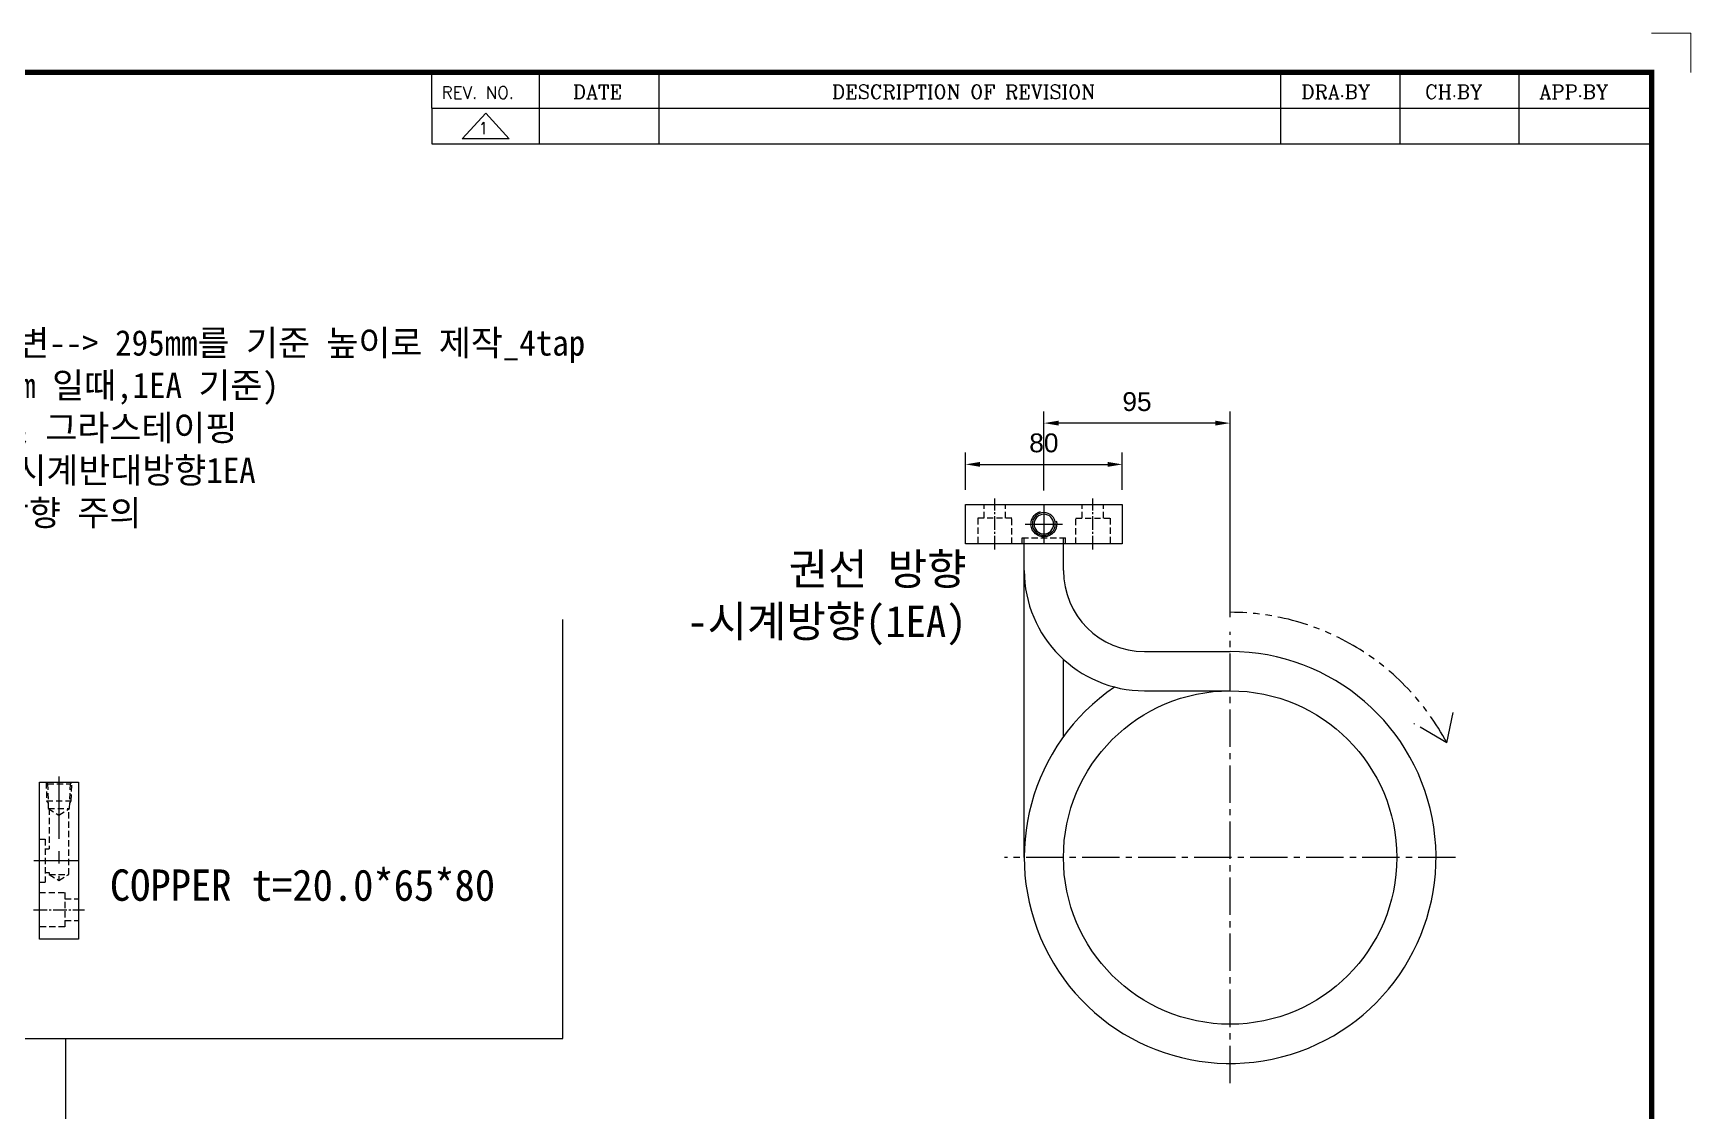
# Model space of a CAD drawing. Header units: inches. Extents: x 1896 to 3574, y -9 to 1157.
# Drawn here: x 2729 to 3574, y 607 to 1157 of the extents above; entities that cross this region are included whole.
import ezdxf
from ezdxf.enums import TextEntityAlignment as Align

# ---------------------------------------------------------------- set-up
doc = ezdxf.new("R2010")
doc.units = ezdxf.units.IN
doc.header["$MEASUREMENT"] = 0
for name, pattern in [('CENTER', [50.8, 31.75, -6.35, 6.35, -6.35]), ('CENTER1', [10, 7, -1, 1, -1]), ('CENTER2', [28.575, 19.05, -3.175, 3.175, -3.175]), ('HIDDEN2', [4.7625, 3.175, -1.5875]), ('PHANTOM2', [31.75, 15.875, -3.175, 3.175, -3.175, 3.175, -3.175])]:
    doc.linetypes.add(name, pattern=pattern)
for name, color, linetype in [('CENTER', 1, 'CENTER'), ('FORMAT-1', 7, 'Continuous'), ('THIN', 3, 'Continuous')]:
    doc.layers.add(name, color=color, linetype=linetype)
doc.styles.add('HAN', font='')
doc.styles.add('RC', font='ROMANC.SHX')
doc.styles.get("Standard").update_dxf_attribs({"font": 'arial.ttf'})
doc.styles.get('HAN').set_extended_font_data('GulimChe')
doc.dimstyles.new('PS-3', dxfattribs={"dimscale": 3, "dimtxt": 3.2, "dimasz": 2.5, "dimexe": 2, "dimexo": 2.5, "dimgap": 2, "dimtad": 1, "dimtoh": 1, "dimrnd": 0.05, "dimzin": 12, "dimdsep": 46, "dimtxsty": 'Standard', "dimcen": 0, "dimclrt": 2, "dimazin": 3, "dimtfac": 1, "dimtofl": 0, "dimtmove": 0, "dimatfit": 3, "dimfxl": 0, "dimtolj": 1, "dimtzin": 0, "dimarcsym": 0})

# ---------------------------------------------------------------- blocks, each defined once
blk = doc.blocks.new('re3')
at = {"color": 180}
for p, q in [((0, 0), (0, -4.55)), ((6.87, -0.64), (3.86, -3.91)), ((6.87, -0.64), (9.88, -3.91)), ((13.74, -4.55), (13.74, 0)), ((28.97, -4.55), (28.97, 0)), ((108.25, -4.55), (108.25, 0)), ((123.49, -4.55), (123.49, 0)), ((138.64, -4.55), (138.64, 0)), ((9.88, -3.91), (3.86, -3.91)), ((0, -4.55), (155.53, -4.55))]:
    blk.add_line(p, q, dxfattribs=at)
at = {"color": 2, "style": 'RC', "oblique": 15}
blk.add_attdef('REV.NO', text='', height=1.56, dxfattribs=at).set_placement((6.59, -2.56), align=Align.MIDDLE_CENTER)
blk.add_attdef('-1', text='', height=1.56, dxfattribs=at).set_placement((9.37, -1.66), align=Align.MIDDLE_LEFT)
at = {"color": 2, "style": 'HAN'}
for tag, p in [('REV.-DATE', (21.36, -2.28)), ('DRA.BY', (115.87, -2.28)), ('CH.BY', (131.07, -2.28)), ('APP.BY', (147.09, -2.28))]:
    blk.add_attdef(tag, text='', height=2.5, dxfattribs=at).set_placement(p, align=Align.MIDDLE_CENTER)
blk.add_attdef('DESCRIPTION-OF-REVISION', text='', height=2.5, dxfattribs=at).set_placement((31.61, -2.28), align=Align.MIDDLE_LEFT)
blk = doc.blocks.new('format-3')
at = {"color": 3, "lineweight": 9}
for p in [(414.5, 291.3), (419.5, 286.3)]:
    blk.add_line(p, (419.5, 291.3), dxfattribs=at)
at = {"color": 180}
for p, q in [((258.97, 281.75), (258.97, 286.3)), ((272.71, 281.75), (272.71, 286.3)), ((287.94, 281.75), (287.94, 286.3)), ((367.22, 281.75), (367.22, 286.3)), ((382.45, 281.75), (382.45, 286.3)), ((397.61, 281.75), (397.61, 286.3)), ((258.97, 281.75), (414.5, 281.75))]:
    blk.add_line(p, q, dxfattribs=at)
at = {"layer": 'FORMAT-1', "const_width": 0.7}
blk.add_lwpolyline([(13, 5), (13, 286.3), (414.5, 286.3), (414.5, 5)], close=True, dxfattribs=at)
at = {"color": 2, "style": 'RC'}
for s, height, p in [('REV. NO.', 1.56, (260.23, 282.95)), ('DATE', 1.788, (276.95, 282.94)), ('DESCRIPTION OF REVISION', 1.7875, (309.98, 282.94)), ('DRA.BY', 1.788, (369.83, 282.94)), ('CH.BY', 1.788, (385.59, 282.94)), ('APP.BY', 1.788, (400.18, 282.94))]:
    blk.add_text(s, height=height, dxfattribs=at).set_placement(p)
at = {"style": 'HAN'}
for tag, height, p in [('MODEL-NAME', 3, (386.1, 31.53)), ('SCALE', 2.7, (320.81, 26.29)), ('PART-NAME', 3, (386.1, 26.29)), ('PART-NO', 3, (386.1, 21.01)), ('DRA-BY', 3, (260.72, 19.44)), ('CH-BY', 3, (277.21, 19.44)), ('APP-BY', 3, (293.7, 19.44)), ('관련업체', 3, (333.52, 9.26)), ('DRA-DATE', 2.5, (260.72, 7.47)), ('CH-DATE', 2.5, (277.21, 7.47)), ('APP-DATE', 2.5, (293.7, 7.47))]:
    blk.add_attdef(tag, text='', height=height, dxfattribs=at).set_placement(p, align=Align.MIDDLE_CENTER)
blk = doc.blocks.new('q233exwe4rtcdr')
at = {"color": 2, "linetype": 'HIDDEN2'}
for p, q in [((108200.96, -44277.24), (108193.96, -44277.24)), ((108200.96, -44288.24), (108193.96, -44288.24)), ((108213.96, -44296.74, 0), (108210.96, -44296.74, 0)), ((108210.96, -44296.74, 0), (108210.96, -44318.74, 0)), ((108213.96, -44318.74, 0), (108210.96, -44318.74, 0)), ((108200.96, -44327.24), (108193.96, -44327.24)), ((108200.96, -44338.24), (108193.96, -44338.24))]:
    blk.add_line(p, q, dxfattribs=at)
at = {"color": 3}
blk.add_lwpolyline([(108193.96, -44347.74), (108213.96, -44347.74), (108213.96, -44267.74), (108193.96, -44267.74)], close=True, dxfattribs=at)
at = {"color": 2, "linetype": 'HIDDEN2'}
for points in [[(108213.96, -44291.49), (108200.96, -44291.49), (108200.96, -44273.99), (108213.96, -44273.99)], [(108213.96, -44323.99), (108200.96, -44323.99), (108200.96, -44341.49), (108213.96, -44341.49)]]:
    blk.add_lwpolyline(points, dxfattribs=at)
blk.add_circle((108203.96, -44307.74), 5.85)
at = {"color": 3}
blk.add_circle((108203.96, -44307.74), 5, dxfattribs=at)
at = {"layer": 'CENTER', "linetype": 'CENTER1'}
for p, q in [((108216.96, -44282.74), (108190.96, -44282.74)), ((108216.96, -44332.74), (108190.96, -44332.74))]:
    blk.add_line(p, q, dxfattribs=at)
at = {"layer": 'CENTER'}
for p, q in [((108203.96, -44298.16), (108203.96, -44317.32)), ((108194.38, -44307.74), (108213.53, -44307.74))]:
    blk.add_line(p, q, dxfattribs=at)
at = {"layer": 'THIN'}
blk.add_arc((108203.96, -44307.74), 6.58, 255, 165, dxfattribs=at)
blk = doc.blocks.new('*D172')
at = {"color": 0, "lineweight": -2}
for p, q in [((3204.36, 923.82), (3204.36, 942.75)), ((3284.36, 923.82), (3284.36, 942.75)), ((3211.86, 936.75), (3276.86, 936.75))]:
    blk.add_line(p, q, dxfattribs=at)
at = {"color": 0}
for points in [[(3211.86, 938), (3211.86, 935.5), (3204.36, 936.75)], [(3276.86, 938), (3276.86, 935.5), (3284.36, 936.75)]]:
    blk.add_solid(points, dxfattribs=at)
at = {"layer": 'Defpoints', "color": 0}
for p in [(3284.36, 936.75), (3204.36, 916.32), (3284.36, 916.32)]:
    blk.add_point(p, dxfattribs=at)
at = {"color": 2, "insert": (3244.36, 947.65), "char_height": 9.6, "attachment_point": 5}
blk.add_mtext('\\A1;80', dxfattribs=at)
blk = doc.blocks.new('*D179')
at = {"color": 0, "lineweight": -2}
for p, q in [((3244.36, 923.4), (3244.36, 963.79)), ((3331.86, 957.79), (3251.86, 957.79)), ((3339.36, 858.82), (3339.36, 963.79))]:
    blk.add_line(p, q, dxfattribs=at)
at = {"color": 0}
for points in [[(3251.86, 959.04), (3251.86, 956.54), (3244.36, 957.79)], [(3331.86, 959.04), (3331.86, 956.54), (3339.36, 957.79)]]:
    blk.add_solid(points, dxfattribs=at)
at = {"layer": 'Defpoints', "color": 0}
for p in [(3244.36, 957.79), (3244.36, 915.9), (3339.36, 851.32)]:
    blk.add_point(p, dxfattribs=at)
at = {"color": 2, "insert": (3291.86, 968.69), "char_height": 9.6, "attachment_point": 5}
blk.add_mtext('\\A1;95', dxfattribs=at)

msp = doc.modelspace()

# ---------------------------------------------------------------- linework, layer by layer
at = {"color": 4}
for p, q in [((3234.36, 736.321), (3234.36, 899.321)), ((3254.36, 882.634), (3254.36, 899.321)), ((3254.36, 797.965), (3254.36, 837.329)), ((3295.673, 841.321), (3339.36, 841.321)), ((3295.673, 821.321), (3339.36, 821.321))]:
    msp.add_line(p, q, dxfattribs=at)
at = {"color": 1, "linetype": 'CENTER2'}
for p, q in [((3339.36, 621.321), (3339.36, 851.321)), ((3454.36, 736.321), (3224.36, 736.321))]:
    msp.add_line(p, q, dxfattribs=at)
at = {"color": 6, "linetype": 'PHANTOM2'}
for q in [(3453.397, 811.986), (3433.088, 804.609)]:
    msp.add_line((3449.882, 794.714), q, dxfattribs=at)
at = {"color": 2, "linetype": 'HIDDEN2'}
for p, q in [((2735.773, 765.269), (2748.342, 765.269)), ((2736.622, 761.259), (2747.493, 761.259)), ((2732.057, 745.669, 0), (2735.057, 745.669, 0)), ((2735.057, 745.669, 0), (2735.057, 723.669, 0)), ((2735.057, 740.669, 0), (2737.057, 740.669, 0)), ((2735.057, 728.669, 0), (2737.057, 728.669, 0)), ((2737.057, 727.669), (2747.057, 727.669)), ((2732.057, 723.669, 0), (2735.057, 723.669, 0)), ((2745.057, 715.169), (2752.057, 715.169)), ((2745.057, 704.169), (2752.057, 704.169))]:
    msp.add_line(p, q, dxfattribs=at)
at = {"color": 1}
msp.add_line((2745.576, 211.135, -0.002), (2745.576, 644.041, -0.002), dxfattribs=at)
at = {"color": 1, "elevation": -0.002}
msp.add_lwpolyline([(2492.053, 862.568), (2492.053, 644.041), (2999.099, 644.041), (2999.099, 857.654)], dxfattribs=at)
at = {"color": 3}
msp.add_lwpolyline([(2752.057, 694.669), (2732.057, 694.669), (2732.057, 774.669), (2752.057, 774.669)], close=True, dxfattribs=at)
at = {"color": 2, "linetype": 'HIDDEN2'}
for points in [[(2735.479, 774.669), (2735.773, 765.269), (2736.535, 764.016)], [(2735.479, 774.669), (2736.203, 773.946), (2747.912, 773.946), (2748.636, 774.669)], [(2736.203, 773.946), (2736.622, 761.259), (2742.057, 757.878), (2747.493, 761.259), (2747.912, 773.946)], [(2747.579, 764.016), (2748.342, 765.269), (2748.636, 774.669)], [(2737.057, 761.259), (2737.057, 740.669)], [(2737.057, 728.669), (2737.057, 727.669), (2742.057, 724.665), (2747.057, 727.669), (2747.057, 761.259)], [(2732.057, 718.419), (2745.057, 718.419), (2745.057, 700.919), (2732.057, 700.919)]]:
    msp.add_lwpolyline(points, dxfattribs=at)
at = {"color": 4}
msp.add_circle((3339.36, 736.321), 85, dxfattribs=at)
for centre, radius, start, end in [((3295.673, 882.634), 61.313, 180, 270), ((3295.673, 882.634), 41.313, 180, 270), ((3339.36, 736.321), 105, 124.126456, 90)]:
    msp.add_arc(centre, radius, start, end, dxfattribs=at)
at = {"color": 6, "linetype": 'PHANTOM2'}
msp.add_arc((3339.36, 736.321), 125, 27.848983, 90, dxfattribs=at)
at = {"layer": 'CENTER'}
for p, q in [((2742.057, 777.669), (2742.057, 724.665)), ((2751.636, 734.669), (2729.152, 734.669))]:
    msp.add_line(p, q, dxfattribs=at)
at = {"layer": 'CENTER', "linetype": 'CENTER1'}
msp.add_line((2729.057, 709.669), (2755.057, 709.669), dxfattribs=at)

# ---------------------------------------------------------------- block references
at = {"xscale": 4, "yscale": 4, "zscale": 4}
msp.add_blockref('format-3', (1896.331, -8.606), dxfattribs=at)
ref = msp.add_blockref('re3', (2932.194, 1118.394), dxfattribs=dict(xscale=4, yscale=4, zscale=4))
ref.add_attrib('REV.NO', '1', dxfattribs={"color": 2, "height": 6.24, "style": 'RC'}).set_placement((2958.548, 1108.165), align=Align.MIDDLE_CENTER)
at = {"xscale": -1, "rotation": 90}
msp.add_blockref('q233exwe4rtcdr', (-41063.383, 109110.277), dxfattribs=at)

# ---------------------------------------------------------------- texts
at = {"color": 2, "attachment_point": 1, "style": 'HAN'}
for s, insert, char_height, width in [('{\\L\\C1;NOTE\\P\\l1. 소선: t=2.5*15*20\\P2. 턴수: 2병렬, 8턴\\P3. 내경: Φ170\\P4. 높이: 275~315mm까지 가변--> 295mm를 기준 높이로 제작_4tap\\P5. L 값: 4.9uH (높이 295mm 일때,1EA 기준)\\P6. 절연처리: 절연페인트 및 그라스테이핑\\P7. 제작수량: 시계방향1EA,시계반대방향1EA\\P* 용접시 누수 및 커넥터 방향 주의}', (2513.192, 1091.902), 13, 535.13773), ('COPPER t=20.0*65*80', (2768.012, 730.242), 16, 294.5896)]:
    msp.add_mtext(s, dxfattribs=dict(at, insert=insert, char_height=char_height, width=width))
at = {"color": 1, "insert": (3204.885, 891.363), "char_height": 16, "width": 294.5896, "attachment_point": 3, "style": 'HAN'}
msp.add_mtext('권선 방향\\P-시계방향(1EA)', dxfattribs=at)

# ---------------------------------------------------------------- dimensions: what is measured, and where the dimension line sits
for base, p1, p2, picture, middle in [((3244.36, 957.789), (3339.36, 851.321), (3244.36, 915.9), '*D179', (3291.86, 968.691)), ((3284.36, 936.748), (3204.36, 916.321), (3284.36, 916.321), '*D172', (3244.36, 947.65))]:
    dim = msp.add_linear_dim(base=base, p1=p1, p2=p2, angle=180, dimstyle='PS-3')
    dim.commit()
    dim.dimension.update_dxf_attribs({"geometry": picture, "text_midpoint": middle})

doc.saveas('drawing.dxf')
